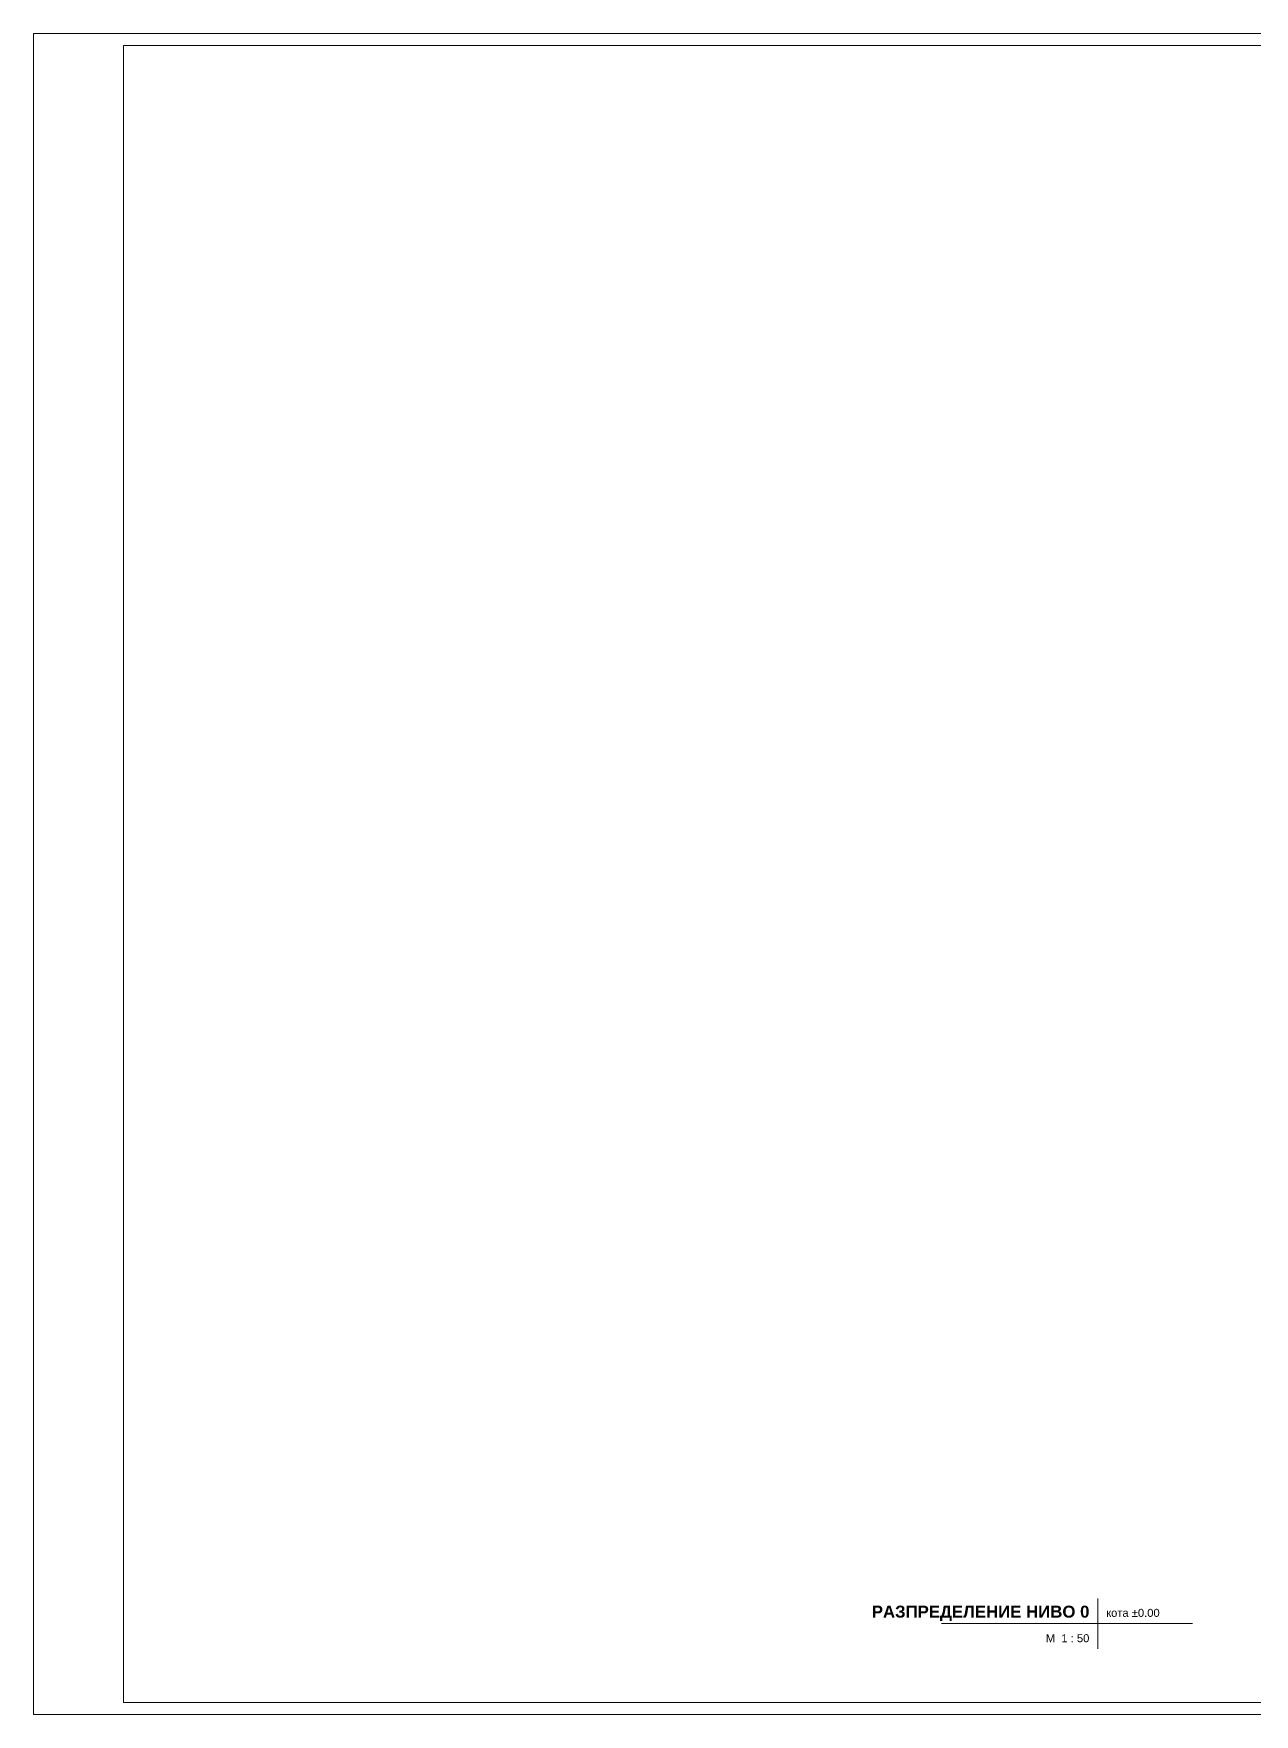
# Model space of a CAD drawing. Header units: centimetres. Extents: x -1163 to 1887, y -1092 to 1008.
# Drawn here: x -1163 to 362, y -1092 to 1008 of the extents above; entities that cross this region are included whole.
import ezdxf

# ---------------------------------------------------------------- set-up
doc = ezdxf.new("R2010")
doc.units = ezdxf.units.CM
doc.layers.add('G-ANNO-TTLB', color=7, linetype='Continuous', lineweight=9)
doc.styles.add('Arial', font='arial.ttf', dxfattribs={"height": 0.2})
doc.styles.add('Arial_B', font='arialbd.ttf', dxfattribs={"height": 0.3})

# ---------------------------------------------------------------- blocks, each defined once
blk = doc.blocks.new('TEC_ОФИЦИАЛНА РАМКА - TEC_ОФИЦИАЛНА РАМКА-2548454-СГРАДА ТИП III - РАЗПРЕДЕЛЕНИЕ _0_00')
at = {"layer": 'G-ANNO-TTLB'}
for p, q in [((-19.379, 37.554), (-19.379, -4.446)), ((41.621, 37.554), (-19.379, 37.554)), ((-17.129, -4.146), (-17.129, 37.254)), ((-17.129, 37.254), (41.321, 37.254)), ((41.321, -4.146), (-17.129, -4.146)), ((-19.379, -4.446), (41.621, -4.446))]:
    blk.add_line(p, q, dxfattribs=at)
blk = doc.blocks.new('Viewport - TYPE-NAME SCALE LEVEL-1451543-СГРАДА ТИП III - РАЗПРЕДЕЛЕНИЕ _0_00')
at = {"layer": 'G-ANNO-TTLB'}
for p, q in [((0, -0.627), (0, 0.627)), ((2.363, 0), (-3.913, 0))]:
    blk.add_line(p, q, dxfattribs=at)

msp = doc.modelspace()

# ---------------------------------------------------------------- block references
at = {"layer": 'G-ANNO-TTLB', "xscale": 50, "yscale": 50, "zscale": 50}
msp.add_blockref('TEC_ОФИЦИАЛНА РАМКА - TEC_ОФИЦИАЛНА РАМКА-2548454-СГРАДА ТИП III - РАЗПРЕДЕЛЕНИЕ _0_00', (-194.4, -869.9), dxfattribs=at)

# ---------------------------------------------------------------- next in the draw order: block references
msp.add_blockref('Viewport - TYPE-NAME SCALE LEVEL-1451543-СГРАДА ТИП III - РАЗПРЕДЕЛЕНИЕ _0_00', (166.3, -978.8), dxfattribs=at)

# ---------------------------------------------------------------- next in the draw order: texts
at = {"layer": 'G-ANNO-TTLB', "line_spacing_factor": 0.936439}
for s, insert, char_height, width, attachment_point, style in [('\\pt60,120,180,240,300,360,420,480,540,600,660,720,780,840,900,960,1020,1080,1140,1200,1260,1320,1380,1440,1500,1560,1620,1680,1740,1800,1860,1920;{\\fArial|b1|i0|c204|p34;РАЗПРЕДЕЛЕНИЕ НИВО }0', (155.6, -966), 15, 275.2, 6, 'Arial_B'), ('\\pt60,120,180,240,300,360,420,480,540,600,660,720,780,840,900,960,1020,1080,1140,1200,1260,1320,1380,1440,1500,1560,1620,1680,1740,1800,1860,1920;{\\fArial|b0|i0|c204|p34;кота }±0.00', (176.6, -965.4), 10, 68.8, 4, 'Arial'), ('\\pt60,120,180,240,300,360,420,480,540,600,660,720,780,840,900,960,1020,1080,1140,1200,1260,1320,1380,1440,1500,1560,1620,1680,1740,1800,1860,1920;M  1 : 50', (155.5, -997.1), 10, 55.25, 6, 'Arial')]:
    msp.add_mtext(s, dxfattribs=dict(at, insert=insert, char_height=char_height, width=width, attachment_point=attachment_point, style=style))

doc.saveas('drawing.dxf')
